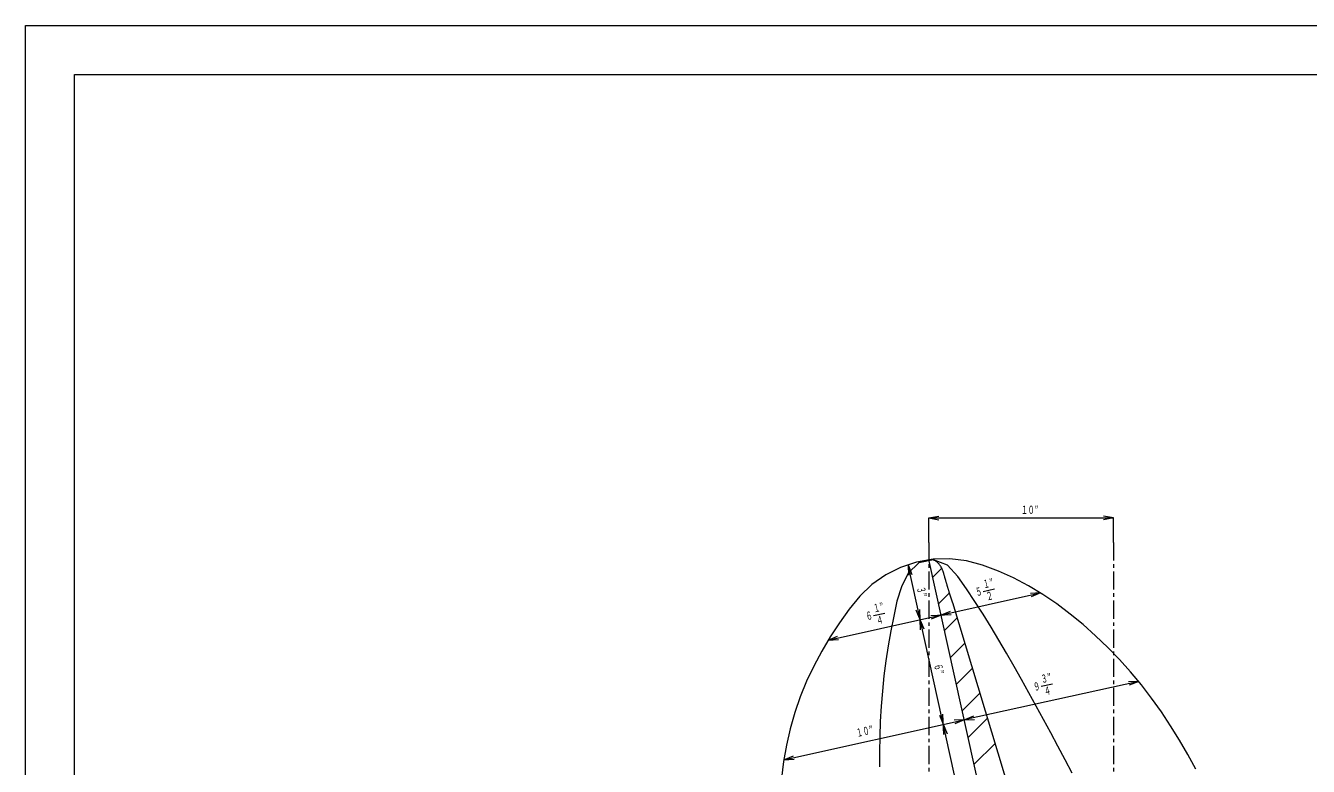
# Model space of a CAD drawing. Units: millimetres, scale not verified. Extents: x -1998 to 49503, y -1413 to 17939.
# Drawn here: x -1998 to -234, y 394 to 1413 of the extents above; entities that cross this region are included whole.
import ezdxf
from ezdxf.enums import TextEntityAlignment as Align

# ---------------------------------------------------------------- set-up
doc = ezdxf.new("R2010")
doc.units = ezdxf.units.MM
doc.header["$LTSCALE"] = 5
doc.linetypes.add('CHAIN1', pattern=[8, 5, -1, 1, -1])
for name, color, linetype, lineweight in [('0-0_0', 3, 'Continuous', 18), ('0-1_芯', 4, 'CHAIN1', 18), ('0-2_寸法', 2, 'Continuous', 18), ('0-F_枠', 3, 'Continuous', 18)]:
    doc.layers.add(name, color=color, linetype=linetype, lineweight=lineweight)
doc.styles.add('ＭＳ ゴシック', font='')
doc.styles.get('ＭＳ ゴシック').set_extended_font_data('MS Gothic')

msp = doc.modelspace()

# ---------------------------------------------------------------- linework, layer by layer
at = {"layer": '0-0_0'}
for p, q in [((-562.723, -192.335), (-755.767, 678.437)), ((-750.419, 654.313), (-737.991, 666.74)), ((-742.271, 617.559), (-727.254, 632.576)), ((-723.156, 619.714), (-486.987, -163.698)), ((-734.123, 580.806), (-716.684, 598.245)), ((-725.975, 544.053), (-706.283, 563.744)), ((-717.827, 507.299), (-695.883, 529.243)), ((-709.679, 470.546), (-685.482, 494.743)), ((-701.531, 433.793), (-675.081, 460.242)), ((-693.383, 397.039), (-664.681, 425.742))]:
    msp.add_line(p, q, dxfattribs=at)
for points in [[(-558.737, 384.836), (-568.455, 403.32), (-578.233, 421.773), (-588.073, 440.192), (-597.98, 458.575), (-607.957, 476.92), (-618.008, 495.226), (-628.14, 513.486), (-638.381, 531.685), (-648.767, 549.802), (-659.33, 567.816), (-670.104, 585.705), (-681.121, 603.445), (-692.415, 621.01), (-704.031, 638.364), (-716.014, 655.466), (-729.819, 671.001), (-749.09, 678.404), (-769.235, 674.268), (-783.961, 659.79), (-793.323, 641.164), (-799.522, 621.236), (-803.928, 600.826), (-807.781, 580.302), (-811.415, 559.738), (-814.684, 539.113), (-817.437, 518.413), (-819.608, 497.644), (-821.249, 476.826), (-822.421, 455.977), (-823.186, 435.108), (-823.607, 414.23), (-823.745, 393.347)], [(-741.714, 672.577), (-742.184, 673.124), (-742.673, 673.655), (-743.18, 674.168), (-743.706, 674.662), (-744.251, 675.133), (-744.817, 675.581), (-745.403, 676.002), (-746.01, 676.393), (-746.636, 676.751), (-747.282, 677.073), (-747.945, 677.355), (-748.626, 677.596), (-749.319, 677.795), (-750.022, 677.957), (-750.732, 678.086), (-751.446, 678.186), (-752.164, 678.263), (-752.883, 678.32), (-753.603, 678.362), (-754.324, 678.393), (-755.045, 678.417), (-755.767, 678.437)], [(-731.524, 646.58), (-731.726, 647.272), (-731.928, 647.965), (-732.128, 648.658), (-732.327, 649.352), (-732.526, 650.046), (-732.723, 650.74), (-732.92, 651.434), (-733.115, 652.129), (-733.309, 652.824), (-733.502, 653.519), (-733.694, 654.214), (-733.885, 654.91), (-734.076, 655.606), (-734.268, 656.301), (-734.463, 656.996), (-734.66, 657.69), (-734.861, 658.383), (-735.067, 659.075), (-735.278, 659.765), (-735.496, 660.453), (-735.721, 661.138), (-735.954, 661.821), (-736.196, 662.501), (-736.447, 663.177), (-736.709, 663.85), (-736.981, 664.518), (-737.265, 665.181), (-737.561, 665.839), (-737.869, 666.491), (-738.19, 667.138), (-738.524, 667.777), (-738.872, 668.409), (-739.233, 669.034), (-739.609, 669.65), (-739.999, 670.257), (-740.404, 670.854), (-740.824, 671.441), (-741.261, 672.015), (-741.714, 672.577)], [(-723.156, 619.714), (-723.376, 620.401), (-723.597, 621.088), (-723.817, 621.775), (-724.037, 622.462), (-724.257, 623.149), (-724.478, 623.836), (-724.697, 624.524), (-724.917, 625.211), (-725.137, 625.898), (-725.356, 626.586), (-725.575, 627.273), (-725.794, 627.961), (-726.013, 628.648), (-726.231, 629.336), (-726.449, 630.024), (-726.666, 630.712), (-726.884, 631.4), (-727.101, 632.088), (-727.317, 632.776), (-727.533, 633.465), (-727.749, 634.153), (-727.964, 634.842), (-728.178, 635.531), (-728.392, 636.22), (-728.606, 636.909), (-728.819, 637.598), (-729.031, 638.288), (-729.243, 638.978), (-729.454, 639.668), (-729.664, 640.358), (-729.874, 641.048), (-730.083, 641.739), (-730.291, 642.43), (-730.499, 643.121), (-730.706, 643.812), (-730.911, 644.504), (-731.116, 645.196), (-731.321, 645.888), (-731.524, 646.58)]]:
    msp.add_lwpolyline(points, dxfattribs=at)
at = {"layer": '0-1_芯'}
for p, q in [((-755.767, 702.188), (-755.767, -776.606)), ((-501.767, 702.188), (-501.767, -841.808))]:
    msp.add_line(p, q, dxfattribs=at)
for points in [[(-509.747, 557.669), (-526.384, 573.656), (-543.603, 589.014), (-561.426, 603.667), (-579.877, 617.521), (-598.972, 630.471), (-618.717, 642.407), (-639.102, 653.212), (-660.101, 662.767), (-681.706, 670.852), (-703.986, 676.809), (-726.847, 679.779), (-749.891, 679.161), (-772.582, 675.089), (-794.445, 667.77), (-815.025, 657.38), (-833.864, 644.093), (-850.503, 628.135), (-865.128, 610.297), (-878.532, 591.518), (-891.191, 572.227), (-903.032, 552.424), (-913.94, 532.093), (-923.791, 511.23), (-932.461, 489.849), (-939.904, 468.011), (-946.163, 445.804), (-951.285, 423.307), (-955.322, 400.59), (-958.322, 377.713)], [(-388.501, 390.081), (-399.562, 410.332), (-411.12, 430.302), (-423.238, 449.938), (-435.976, 469.177), (-449.39, 487.951), (-463.497, 506.209), (-478.277, 523.928), (-493.702, 541.087), (-509.747, 557.669)]]:
    msp.add_lwpolyline(points, dxfattribs=at)
at = {"layer": '0-2_寸法'}
for p, q in [((-755.767, 735.752), (-741.979, 738.183)), ((-755.767, 702.188), (-755.767, 735.752)), ((-755.767, 735.752), (-501.767, 735.752)), ((-755.767, 735.752), (-741.979, 733.321)), ((-501.767, 735.752), (-515.554, 738.183)), ((-501.767, 735.752), (-515.554, 733.321)), ((-501.767, 702.188), (-501.767, 735.752)), ((-606.535, -130.863), (-784.337, 671.154)), ((-784.337, 671.154), (-778.979, 658.22)), ((-784.337, 671.154), (-783.726, 657.167)), ((-680.947, 634.712), (-665.558, 638.124)), ((-894.045, 567.877), (-602.108, 632.598)), ((-602.108, 632.598), (-616.095, 631.987)), ((-602.108, 632.598), (-615.043, 627.24)), ((-831.691, 601.531), (-816.301, 604.943)), ((-762.295, 582.963), (-773.01, 608.832)), ((-767.042, 581.911), (-768.263, 609.884)), ((-752.869, 601.665), (-724.896, 602.887)), ((-751.817, 596.918), (-725.948, 607.633)), ((-894.045, 567.877), (-881.111, 573.235)), ((-894.045, 567.877), (-880.059, 568.488)), ((-601.264, 504.273), (-585.87, 507.663)), ((-467.179, 510.974), (-481.166, 510.382)), ((-467.179, 510.974), (-480.12, 505.634)), ((-741.063, 464.726), (-730.348, 438.857)), ((-735.095, 437.805), (-736.316, 465.778)), ((-706.935, 458.17), (-692.948, 458.761)), ((-954.857, 403.207), (-706.935, 458.17)), ((-706.935, 458.17), (-720.922, 457.559)), ((-706.935, 458.17), (-719.869, 452.812)), ((-954.857, 403.207), (-941.923, 408.565)), ((-954.857, 403.207), (-940.871, 403.818))]:
    msp.add_line(p, q, dxfattribs=at)
msp.add_lwpolyline([(-467.179, 510.974), (-706.935, 458.17), (-693.993, 463.509)], dxfattribs=at)
at = {"layer": '0-F_枠'}
for p, q in [((-1997.503, 1412.88), (1997.537, 1412.88)), ((-1997.503, -1412.88), (-1997.503, 1412.88)), ((-1930.303, 1345.68), (1930.303, 1345.68)), ((-1930.303, -1345.68), (-1930.303, 1345.68))]:
    msp.add_line(p, q, dxfattribs=at)

# ---------------------------------------------------------------- texts
at = {"layer": '0-2_寸法', "style": 'ＭＳ ゴシック', "width": 0.6}
msp.add_text('１０”', height=11, dxfattribs=at).set_placement((-628.883, 738.005), align=Align.BOTTOM_LEFT)
for s, rotation, p in [('１”', 12.5, (-679.371, 635.629)), ('３”', 282.5, (-775.638, 639.26)), ('５', 12.5, (-689.681, 624.854)), ('１”', 12.5, (-830.115, 602.449)), ('２', 12.5, (-674.987, 618.874)), ('６', 12.5, (-840.424, 591.673)), ('４', 12.5, (-825.73, 585.693)), ('６”', 282.5, (-751.966, 533.284)), ('３”', 12.42, (-599.687, 505.188)), ('９', 12.42, (-610.011, 494.427)), ('４', 12.42, (-595.326, 488.427)), ('１０”', 12.5, (-853.64, 431.147))]:
    msp.add_text(s, height=11, rotation=rotation, dxfattribs=at).set_placement(p, align=Align.BOTTOM_LEFT)

doc.saveas('drawing.dxf')
